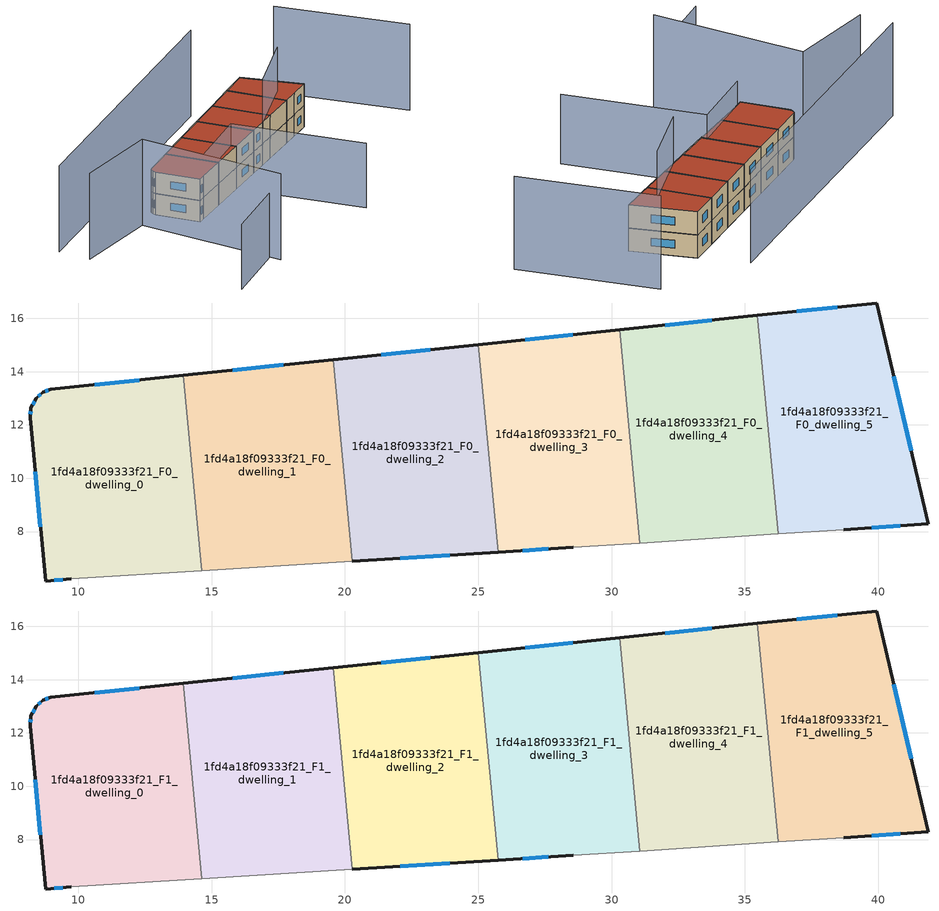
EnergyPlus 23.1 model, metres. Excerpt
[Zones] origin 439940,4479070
1fd4a18f09333f21_F0_dwelling_0
 floor ground (EU_floor_Construction): 14.63,6.53 13.94,13.86 8.97,13.34 8.66,13.23 8.43,13.01 8.21,12.64 8.19,12.28 8.77,6.15 9.74,6.23 z0
 wall outside (EU_wall_Construction): 9.74,6.23 8.77,6.15 8.19,12.28 8.21,12.64 8.43,13.01 8.66,13.23 8.97,13.34 13.94,13.86 z0:3
 wall adiabatic (EU_wall_Construction): 14.63,6.53 9.74,6.23 z0:3
 wall to 1fd4a18f09333f21_F0_dwelling_1 (EU_wall_Construction): 13.94,13.86 14.63,6.53 z0:3
 window (EU_Window_Construction): 8.51,13.08 8.58,13.16 / 8.76,13.26 8.87,13.3 / 10.62,13.51 12.29,13.68 / 9.42,6.2 9.09,6.17 / 8.58,8.18 8.39,10.25 / 8.2,12.4 8.21,12.52 / 8.29,12.76 8.36,12.89 z0.99:2.01
1fd4a18f09333f21_F0_dwelling_1
 floor ground (EU_floor_Construction): 20.27,6.89 19.56,14.44 13.94,13.86 14.63,6.53 z0
 wall outside (EU_wall_Construction): 13.94,13.86 19.56,14.44 z0:3
 wall adiabatic (EU_wall_Construction): 20.27,6.89 14.63,6.53 z0:3
 wall to 1fd4a18f09333f21_F0_dwelling_2 (EU_wall_Construction): 19.56,14.44 20.27,6.89 z0:3
 window (EU_Window_Construction): 15.8,14.05 17.69,14.25 z0.99:2.01
1fd4a18f09333f21_F0_dwelling_2
 floor ground (EU_floor_Construction): 25.74,7.23 25.01,15.01 19.56,14.44 20.27,6.89 z0
 wall outside (EU_wall_Construction): 19.56,14.44 25.01,15.01 / 25.74,7.23 20.27,6.89 z0:3
 wall to 1fd4a18f09333f21_F0_dwelling_3 (EU_wall_Construction): 25.01,15.01 25.74,7.23 z0:3
 window (EU_Window_Construction): 21.36,14.63 23.2,14.82 / 23.93,7.12 22.08,7 z0.99:2.01
1fd4a18f09333f21_F0_dwelling_3
 floor ground (EU_floor_Construction): 31.06,7.57 30.31,15.57 25.01,15.01 25.74,7.23 28.56,7.41 z0
 wall outside (EU_wall_Construction): 28.56,7.41 25.74,7.23 / 25.01,15.01 30.31,15.57 z0:3
 wall adiabatic (EU_wall_Construction): 31.06,7.57 28.56,7.41 z0:3
 wall to 1fd4a18f09333f21_F0_dwelling_4 (EU_wall_Construction): 30.31,15.57 31.06,7.57 z0:3
 window (EU_Window_Construction): 27.63,7.35 26.68,7.29 / 26.77,15.2 28.55,15.38 z0.99:2.01
1fd4a18f09333f21_F0_dwelling_4
 floor ground (EU_floor_Construction): 36.25,7.91 35.47,16.11 30.31,15.57 31.06,7.57 z0
 wall outside (EU_wall_Construction): 30.31,15.57 35.47,16.11 z0:3
 wall adiabatic (EU_wall_Construction): 36.25,7.91 31.06,7.57 z0:3
 wall to 1fd4a18f09333f21_F0_dwelling_5 (EU_wall_Construction): 35.47,16.11 36.25,7.91 z0:3
 window (EU_Window_Construction): 32.02,15.75 33.76,15.93 z0.99:2.01
1fd4a18f09333f21_F0_dwelling_5
 floor ground (EU_floor_Construction): 41.88,8.29 39.94,16.57 35.47,16.11 36.25,7.91 38.7,8.07 z0
 wall outside (EU_wall_Construction): 35.47,16.11 39.94,16.57 41.88,8.29 38.7,8.07 z0:3
 wall adiabatic (EU_wall_Construction): 38.7,8.07 36.25,7.91 z0:3
 window (EU_Window_Construction): 36.95,16.26 38.46,16.42 / 40.58,13.83 41.24,11.04 / 40.83,8.22 39.76,8.14 z0.99:2.01
1fd4a18f09333f21_F1_dwelling_0
 floor to 1fd4a18f09333f21_F0_dwelling_0 (EU_floor_Construction): 14.63,6.53 13.94,13.86 8.97,13.34 8.66,13.23 8.43,13.01 8.21,12.64 8.19,12.28 8.77,6.15 9.74,6.23 z3
 wall outside (EU_wall_Construction): 9.74,6.23 8.77,6.15 8.19,12.28 8.21,12.64 8.43,13.01 8.66,13.23 8.97,13.34 13.94,13.86 z3:6
 wall adiabatic (EU_wall_Construction): 14.63,6.53 9.74,6.23 z3:6
 wall to 1fd4a18f09333f21_F1_dwelling_1 (EU_wall_Construction): 13.94,13.86 14.63,6.53 z3:6
 window (EU_Window_Construction): 8.51,13.08 8.58,13.16 / 8.76,13.26 8.87,13.3 / 10.62,13.51 12.29,13.68 / 9.42,6.2 9.09,6.17 / 8.58,8.18 8.39,10.25 / 8.2,12.4 8.21,12.52 / 8.29,12.76 8.36,12.89 z3.99:5.01
 roof outside (EU_roof_Construction): 13.94,13.86 14.63,6.53 9.74,6.23 8.77,6.15 8.19,12.28 8.21,12.64 8.43,13.01 8.66,13.23 8.97,13.34 z6
1fd4a18f09333f21_F1_dwelling_1
 floor to 1fd4a18f09333f21_F0_dwelling_1 (EU_floor_Construction): 20.27,6.89 19.56,14.44 13.94,13.86 14.63,6.53 z3
 wall outside (EU_wall_Construction): 13.94,13.86 19.56,14.44 z3:6
 wall adiabatic (EU_wall_Construction): 20.27,6.89 14.63,6.53 z3:6
 wall to 1fd4a18f09333f21_F1_dwelling_2 (EU_wall_Construction): 19.56,14.44 20.27,6.89 z3:6
 window (EU_Window_Construction): 15.8,14.05 17.69,14.25 z3.99:5.01
 roof outside (EU_roof_Construction): 19.56,14.44 20.27,6.89 14.63,6.53 13.94,13.86 z6
1fd4a18f09333f21_F1_dwelling_2
 floor to 1fd4a18f09333f21_F0_dwelling_2 (EU_floor_Construction): 25.74,7.23 25.01,15.01 19.56,14.44 20.27,6.89 z3
 wall outside (EU_wall_Construction): 19.56,14.44 25.01,15.01 / 25.74,7.23 20.27,6.89 z3:6
 wall to 1fd4a18f09333f21_F1_dwelling_3 (EU_wall_Construction): 25.01,15.01 25.74,7.23 z3:6
 window (EU_Window_Construction): 21.36,14.63 23.2,14.82 / 23.93,7.12 22.08,7 z3.99:5.01
 roof outside (EU_roof_Construction): 25.01,15.01 25.74,7.23 20.27,6.89 19.56,14.44 z6
1fd4a18f09333f21_F1_dwelling_3
 floor to 1fd4a18f09333f21_F0_dwelling_3 (EU_floor_Construction): 31.06,7.57 30.31,15.57 25.01,15.01 25.74,7.23 28.56,7.41 z3
 wall outside (EU_wall_Construction): 28.56,7.41 25.74,7.23 / 25.01,15.01 30.31,15.57 z3:6
 wall adiabatic (EU_wall_Construction): 31.06,7.57 28.56,7.41 z3:6
 wall to 1fd4a18f09333f21_F1_dwelling_4 (EU_wall_Construction): 30.31,15.57 31.06,7.57 z3:6
 window (EU_Window_Construction): 27.63,7.35 26.68,7.29 / 26.77,15.2 28.55,15.38 z3.99:5.01
 roof outside (EU_roof_Construction): 30.31,15.57 31.06,7.57 28.56,7.41 25.74,7.23 25.01,15.01 z6
1fd4a18f09333f21_F1_dwelling_4
 floor to 1fd4a18f09333f21_F0_dwelling_4 (EU_floor_Construction): 36.25,7.91 35.47,16.11 30.31,15.57 31.06,7.57 z3
 wall outside (EU_wall_Construction): 30.31,15.57 35.47,16.11 z3:6
 wall adiabatic (EU_wall_Construction): 36.25,7.91 31.06,7.57 z3:6
 wall to 1fd4a18f09333f21_F1_dwelling_5 (EU_wall_Construction): 35.47,16.11 36.25,7.91 z3:6
 window (EU_Window_Construction): 32.02,15.75 33.76,15.93 z3.99:5.01
 roof outside (EU_roof_Construction): 35.47,16.11 36.25,7.91 31.06,7.57 30.31,15.57 z6
1fd4a18f09333f21_F1_dwelling_5
 floor to 1fd4a18f09333f21_F0_dwelling_5 (EU_floor_Construction): 41.88,8.29 39.94,16.57 35.47,16.11 36.25,7.91 38.7,8.07 z3
 wall outside (EU_wall_Construction): 35.47,16.11 39.94,16.57 41.88,8.29 38.7,8.07 z3:6
 wall adiabatic (EU_wall_Construction): 38.7,8.07 36.25,7.91 z3:6
 window (EU_Window_Construction): 36.95,16.26 38.46,16.42 / 40.58,13.83 41.24,11.04 / 40.83,8.22 39.76,8.14 z3.99:5.01
 roof outside (EU_roof_Construction): 39.94,16.57 41.88,8.29 38.7,8.07 36.25,7.91 35.47,16.11 z6
shading: 28.56,7.41 38.52,10.41 / 52.72,-1.28 49.98,16.82 / -8.28,13.3 4.46,12.31 / 4.46,12.31 2.86,-8.43 / 38.24,22.72 -7.92,17.82 z0:12; 9.74,6.23 20.16,7.64 / 20.16,7.64 22.63,-10.56 / -7.75,-8.28 2.65,-6.87 z0:9
[Building]
EU S2 Campaign: North Axis=0; Terrain=City; Solar Distribution=FullExterior
[Site:Location]
Madrid: Latitude=40.5; Longitude=-3.5; Time Zone=1; Elevation=609
[SizingPeriod:WeatherFileDays]
AnnualSizingPeriod: Begin Month=1; Begin Day of Month=1; End Month=12; End Day of Month=31; Day of Week for Start Day=Monday; Use Weather File Daylight Saving Period=No; Use Weather File Rain and Snow Indicators=No
[MATERIAL]
EU_InternalMass_Material: Roughness=MediumRough; Thickness=0.1; Conductivity=1; Density=1800; Specific Heat=900; Thermal Absorptance=0.9; Solar Absorptance=0.7; Visible Absorptance=0.7
[MATERIAL:NOMASS] Roughness=MediumRough; Thermal Absorptance=0.9; Solar Absorptance=0.7; Visible Absorptance=0.7
Name | Thermal Resistance
EU_wall_NoMass | 0.609216
EU_roof_NoMass | 0.513268
EU_floor_NoMass | 0.568163
[WINDOWMATERIAL:SIMPLEGLAZINGSYSTEM]
EU_Window_SimpleGlazing: UFactor=5.50606; Solar Heat Gain Coefficient=0.85; Visible Transmittance=0.85
[CONSTRUCTION]
EU_wall_Construction: EU_wall_NoMass
EU_roof_Construction: EU_roof_NoMass
EU_floor_Construction: EU_floor_NoMass
EU_InternalMass_Construction: EU_InternalMass_Material
EU_Window_Construction: EU_Window_SimpleGlazing
[ZONE] Type=1; Multiplier=1; Ceiling Height=autocalculate; Floor Area=autocalculate; Part of Total Floor Area=Yes
Name | Volume
1fd4a18f09333f21_F0_dwelling_0 | 126.673
1fd4a18f09333f21_F1_dwelling_0; 1fd4a18f09333f21_F0_dwelling_1; 1fd4a18f09333f21_F1_dwelling_1; 1fd4a18f09333f21_F1_dwelling_3 | 126.672
1fd4a18f09333f21_F0_dwelling_2; 1fd4a18f09333f21_F1_dwelling_2 | 126.669
1fd4a18f09333f21_F0_dwelling_3 | 126.671
1fd4a18f09333f21_F0_dwelling_4; 1fd4a18f09333f21_F1_dwelling_4 | 126.68
1fd4a18f09333f21_F0_dwelling_5; 1fd4a18f09333f21_F1_dwelling_5 | 126.668
[INTERNALMASS] Construction=EU_InternalMass_Construction
Name | Zone or ZoneList | Surface Area
1fd4a18f09333f21_F0_dwelling_0_EU_InternalMass | 1fd4a18f09333f21_F0_dwelling_0 | 42.2242
1fd4a18f09333f21_F0_dwelling_1_EU_InternalMass | 1fd4a18f09333f21_F0_dwelling_1 | 42.2239
1fd4a18f09333f21_F0_dwelling_2_EU_InternalMass | 1fd4a18f09333f21_F0_dwelling_2 | 42.2231
1fd4a18f09333f21_F0_dwelling_3_EU_InternalMass | 1fd4a18f09333f21_F0_dwelling_3 | 42.2237
1fd4a18f09333f21_F0_dwelling_4_EU_InternalMass | 1fd4a18f09333f21_F0_dwelling_4 | 42.2266
1fd4a18f09333f21_F0_dwelling_5_EU_InternalMass | 1fd4a18f09333f21_F0_dwelling_5 | 42.2224
1fd4a18f09333f21_F1_dwelling_0_EU_InternalMass | 1fd4a18f09333f21_F1_dwelling_0 | 42.2242
1fd4a18f09333f21_F1_dwelling_1_EU_InternalMass | 1fd4a18f09333f21_F1_dwelling_1 | 42.2239
1fd4a18f09333f21_F1_dwelling_2_EU_InternalMass | 1fd4a18f09333f21_F1_dwelling_2 | 42.2231
1fd4a18f09333f21_F1_dwelling_3_EU_InternalMass | 1fd4a18f09333f21_F1_dwelling_3 | 42.2237
1fd4a18f09333f21_F1_dwelling_4_EU_InternalMass | 1fd4a18f09333f21_F1_dwelling_4 | 42.2266
1fd4a18f09333f21_F1_dwelling_5_EU_InternalMass | 1fd4a18f09333f21_F1_dwelling_5 | 42.2224
[OTHEREQUIPMENT] Fuel Type=Electricity; Design Level Calculation Method=Watts/Area; Power per Zone Floor Area=1; Fraction Latent=0; Fraction Radiant=0; Fraction Lost=0; Carbon Dioxide Generation Rate=0; EndUse Subcategory=EU_Step8_InternalGains
Name | Zone or ZoneList or Space or SpaceList | Schedule
EU_Step8_InternalGain_1fd4a18f09333f21_F0_dwelling_0_f000 | 1fd4a18f09333f21_F0_dwelling_0 | EU_Step8_GainSchedule_1fd4a18f09333f21_F0_dwelling_0_f000
EU_Step8_InternalGain_1fd4a18f09333f21_F0_dwelling_1_f000 | 1fd4a18f09333f21_F0_dwelling_1 | EU_Step8_GainSchedule_1fd4a18f09333f21_F0_dwelling_1_f000
EU_Step8_InternalGain_1fd4a18f09333f21_F0_dwelling_2_f000 | 1fd4a18f09333f21_F0_dwelling_2 | EU_Step8_GainSchedule_1fd4a18f09333f21_F0_dwelling_2_f000
EU_Step8_InternalGain_1fd4a18f09333f21_F0_dwelling_3_f000 | 1fd4a18f09333f21_F0_dwelling_3 | EU_Step8_GainSchedule_1fd4a18f09333f21_F0_dwelling_3_f000
EU_Step8_InternalGain_1fd4a18f09333f21_F0_dwelling_4_f000 | 1fd4a18f09333f21_F0_dwelling_4 | EU_Step8_GainSchedule_1fd4a18f09333f21_F0_dwelling_4_f000
EU_Step8_InternalGain_1fd4a18f09333f21_F0_dwelling_5_f000 | 1fd4a18f09333f21_F0_dwelling_5 | EU_Step8_GainSchedule_1fd4a18f09333f21_F0_dwelling_5_f000
EU_Step8_InternalGain_1fd4a18f09333f21_F1_dwelling_0_f000 | 1fd4a18f09333f21_F1_dwelling_0 | EU_Step8_GainSchedule_1fd4a18f09333f21_F1_dwelling_0_f000
EU_Step8_InternalGain_1fd4a18f09333f21_F1_dwelling_1_f000 | 1fd4a18f09333f21_F1_dwelling_1 | EU_Step8_GainSchedule_1fd4a18f09333f21_F1_dwelling_1_f000
EU_Step8_InternalGain_1fd4a18f09333f21_F1_dwelling_2_f000 | 1fd4a18f09333f21_F1_dwelling_2 | EU_Step8_GainSchedule_1fd4a18f09333f21_F1_dwelling_2_f000
EU_Step8_InternalGain_1fd4a18f09333f21_F1_dwelling_3_f000 | 1fd4a18f09333f21_F1_dwelling_3 | EU_Step8_GainSchedule_1fd4a18f09333f21_F1_dwelling_3_f000
EU_Step8_InternalGain_1fd4a18f09333f21_F1_dwelling_4_f000 | 1fd4a18f09333f21_F1_dwelling_4 | EU_Step8_GainSchedule_1fd4a18f09333f21_F1_dwelling_4_f000
EU_Step8_InternalGain_1fd4a18f09333f21_F1_dwelling_5_f000 | 1fd4a18f09333f21_F1_dwelling_5 | EU_Step8_GainSchedule_1fd4a18f09333f21_F1_dwelling_5_f000
[ZONEVENTILATION:DESIGNFLOWRATE] Schedule=EU_AlwaysOn; Design Flow Rate Calculation Method=AirChanges/Hour; Air Changes per Hour=0.752966; Ventilation Type=Natural; Fan Pressure Rise=0; Fan Total Efficiency=1; Constant Term Coefficient=1; Temperature Term Coefficient=0; Velocity Term Coefficient=0; Velocity Squared Term Coefficient=0; Minimum Indoor Temperature=-100; Maximum Indoor Temperature=100; Delta Temperature=-100; Minimum Outdoor Temperature=-100; Maximum Outdoor Temperature=100; Maximum Wind Speed=40
Name | Zone or ZoneList or Space or SpaceList
EU_ConstantAir_1fd4a18f09333f21_F0_dwelling_0 | 1fd4a18f09333f21_F0_dwelling_0
EU_ConstantAir_1fd4a18f09333f21_F0_dwelling_1 | 1fd4a18f09333f21_F0_dwelling_1
EU_ConstantAir_1fd4a18f09333f21_F0_dwelling_2 | 1fd4a18f09333f21_F0_dwelling_2
EU_ConstantAir_1fd4a18f09333f21_F0_dwelling_3 | 1fd4a18f09333f21_F0_dwelling_3
EU_ConstantAir_1fd4a18f09333f21_F0_dwelling_4 | 1fd4a18f09333f21_F0_dwelling_4
EU_ConstantAir_1fd4a18f09333f21_F0_dwelling_5 | 1fd4a18f09333f21_F0_dwelling_5
EU_ConstantAir_1fd4a18f09333f21_F1_dwelling_0 | 1fd4a18f09333f21_F1_dwelling_0
EU_ConstantAir_1fd4a18f09333f21_F1_dwelling_1 | 1fd4a18f09333f21_F1_dwelling_1
EU_ConstantAir_1fd4a18f09333f21_F1_dwelling_2 | 1fd4a18f09333f21_F1_dwelling_2
EU_ConstantAir_1fd4a18f09333f21_F1_dwelling_3 | 1fd4a18f09333f21_F1_dwelling_3
EU_ConstantAir_1fd4a18f09333f21_F1_dwelling_4 | 1fd4a18f09333f21_F1_dwelling_4
EU_ConstantAir_1fd4a18f09333f21_F1_dwelling_5 | 1fd4a18f09333f21_F1_dwelling_5
[HVACTEMPLATE:THERMOSTAT] Constant Heating Setpoint=20; Constant Cooling Setpoint=50
EU_HeatOnly_1fd4a18f09333f21_F0_dwelling_0; EU_HeatOnly_1fd4a18f09333f21_F0_dwelling_1; EU_HeatOnly_1fd4a18f09333f21_F0_dwelling_2; EU_HeatOnly_1fd4a18f09333f21_F0_dwelling_3; EU_HeatOnly_1fd4a18f09333f21_F0_dwelling_4; EU_HeatOnly_1fd4a18f09333f21_F0_dwelling_5; EU_HeatOnly_1fd4a18f09333f21_F1_dwelling_0; EU_HeatOnly_1fd4a18f09333f21_F1_dwelling_1; EU_HeatOnly_1fd4a18f09333f21_F1_dwelling_2; EU_HeatOnly_1fd4a18f09333f21_F1_dwelling_3; EU_HeatOnly_1fd4a18f09333f21_F1_dwelling_4; EU_HeatOnly_1fd4a18f09333f21_F1_dwelling_5
[HVACTEMPLATE:ZONE:IDEALLOADSAIRSYSTEM] System Availability Schedule=EU_AlwaysOn; Maximum Heating Supply Air Temperature=50; Minimum Cooling Supply Air Temperature=13; Maximum Heating Supply Air Humidity Ratio=0.0156; Minimum Cooling Supply Air Humidity Ratio=0.0077; Heating Limit=NoLimit; Cooling Limit=NoLimit; Heating Availability Schedule=EU_AlwaysOn; Cooling Availability Schedule=EU_CoolingOff; Dehumidification Control Type=ConstantSensibleHeatRatio; Cooling Sensible Heat Ratio=0.7; Dehumidification Setpoint=60; Humidification Control Type=None; Humidification Setpoint=30; Outdoor Air Method=None; Outdoor Air Flow Rate per Person=0.00944; Outdoor Air Flow Rate per Zone Floor Area=0; Outdoor Air Flow Rate per Zone=0; Demand Controlled Ventilation Type=None; Outdoor Air Economizer Type=NoEconomizer; Heat Recovery Type=None; Sensible Heat Recovery Effectiveness=0.7; Latent Heat Recovery Effectiveness=0.65
Name | Template Thermostat
1fd4a18f09333f21_F0_dwelling_0 | EU_HeatOnly_1fd4a18f09333f21_F0_dwelling_0
1fd4a18f09333f21_F0_dwelling_1 | EU_HeatOnly_1fd4a18f09333f21_F0_dwelling_1
1fd4a18f09333f21_F0_dwelling_2 | EU_HeatOnly_1fd4a18f09333f21_F0_dwelling_2
1fd4a18f09333f21_F0_dwelling_3 | EU_HeatOnly_1fd4a18f09333f21_F0_dwelling_3
1fd4a18f09333f21_F0_dwelling_4 | EU_HeatOnly_1fd4a18f09333f21_F0_dwelling_4
1fd4a18f09333f21_F0_dwelling_5 | EU_HeatOnly_1fd4a18f09333f21_F0_dwelling_5
1fd4a18f09333f21_F1_dwelling_0 | EU_HeatOnly_1fd4a18f09333f21_F1_dwelling_0
1fd4a18f09333f21_F1_dwelling_1 | EU_HeatOnly_1fd4a18f09333f21_F1_dwelling_1
1fd4a18f09333f21_F1_dwelling_2 | EU_HeatOnly_1fd4a18f09333f21_F1_dwelling_2
1fd4a18f09333f21_F1_dwelling_3 | EU_HeatOnly_1fd4a18f09333f21_F1_dwelling_3
1fd4a18f09333f21_F1_dwelling_4 | EU_HeatOnly_1fd4a18f09333f21_F1_dwelling_4
1fd4a18f09333f21_F1_dwelling_5 | EU_HeatOnly_1fd4a18f09333f21_F1_dwelling_5
[SIZING:ZONE] Zone Cooling Design Supply Air Temperature Input Method=SupplyAirTemperature; Zone Cooling Design Supply Air Temperature=13; Zone Heating Design Supply Air Temperature Input Method=SupplyAirTemperature; Zone Heating Design Supply Air Temperature=50; Zone Cooling Design Supply Air Humidity Ratio=0.008; Zone Heating Design Supply Air Humidity Ratio=0.008; Cooling Design Air Flow Method=DesignDay; Cooling Design Air Flow Rate=0; Cooling Minimum Air Flow per Zone Floor Area=0.000762; Cooling Minimum Air Flow=0; Cooling Minimum Air Flow Fraction=0.2; Heating Design Air Flow Method=DesignDay; Heating Design Air Flow Rate=0; Heating Maximum Air Flow per Zone Floor Area=0.002032; Heating Maximum Air Flow=0.141576; Heating Maximum Air Flow Fraction=0.3; Account for Dedicated Outdoor Air System=No; Dedicated Outdoor Air System Control Strategy=NeutralSupplyAir; Dedicated Outdoor Air Low Setpoint Temperature for Design=autosize; Dedicated Outdoor Air High Setpoint Temperature for Design=autosize; Zone Load Sizing Method=Sensible Load Only No Latent Load; Zone Latent Cooling Design Supply Air Humidity Ratio Input Method=HumidityRatioDifference; Zone Cooling Design Supply Air Humidity Ratio Difference=0.005; Zone Latent Heating Design Supply Air Humidity Ratio Input Method=HumidityRatioDifference; Zone Humidification Design Supply Air Humidity Ratio Difference=0.005
1fd4a18f09333f21_F0_dwelling_0; 1fd4a18f09333f21_F0_dwelling_1; 1fd4a18f09333f21_F0_dwelling_2; 1fd4a18f09333f21_F0_dwelling_3; 1fd4a18f09333f21_F0_dwelling_4; 1fd4a18f09333f21_F0_dwelling_5; 1fd4a18f09333f21_F1_dwelling_0; 1fd4a18f09333f21_F1_dwelling_1; 1fd4a18f09333f21_F1_dwelling_2; 1fd4a18f09333f21_F1_dwelling_3; 1fd4a18f09333f21_F1_dwelling_4; 1fd4a18f09333f21_F1_dwelling_5
[SCHEDULE:CONSTANT]
Name | Hourly Value
EU_AlwaysOn | 1
EU_CoolingOff | 0
[SCHEDULE:FILE] Column Number=1; Rows to Skip at Top=0; Number of Hours of Data=8760; Column Separator=Comma; Interpolate to Timestep=No; Minutes per Item=60; Adjust Schedule for Daylight Savings=Yes
Name | File
EU_Step8_GainSchedule_1fd4a18f09333f21_F0_dwelling_0_f000 | ../../schedules/1fd4a18f09333f21/1fd4a18f09333f21_F0_dwelling_0_f000_gain.csv
EU_Step8_GainSchedule_1fd4a18f09333f21_F0_dwelling_1_f000 | ../../schedules/1fd4a18f09333f21/1fd4a18f09333f21_F0_dwelling_1_f000_gain.csv
EU_Step8_GainSchedule_1fd4a18f09333f21_F0_dwelling_2_f000 | ../../schedules/1fd4a18f09333f21/1fd4a18f09333f21_F0_dwelling_2_f000_gain.csv
EU_Step8_GainSchedule_1fd4a18f09333f21_F0_dwelling_3_f000 | ../../schedules/1fd4a18f09333f21/1fd4a18f09333f21_F0_dwelling_3_f000_gain.csv
EU_Step8_GainSchedule_1fd4a18f09333f21_F0_dwelling_4_f000 | ../../schedules/1fd4a18f09333f21/1fd4a18f09333f21_F0_dwelling_4_f000_gain.csv
EU_Step8_GainSchedule_1fd4a18f09333f21_F0_dwelling_5_f000 | ../../schedules/1fd4a18f09333f21/1fd4a18f09333f21_F0_dwelling_5_f000_gain.csv
EU_Step8_GainSchedule_1fd4a18f09333f21_F1_dwelling_0_f000 | ../../schedules/1fd4a18f09333f21/1fd4a18f09333f21_F1_dwelling_0_f000_gain.csv
EU_Step8_GainSchedule_1fd4a18f09333f21_F1_dwelling_1_f000 | ../../schedules/1fd4a18f09333f21/1fd4a18f09333f21_F1_dwelling_1_f000_gain.csv
EU_Step8_GainSchedule_1fd4a18f09333f21_F1_dwelling_2_f000 | ../../schedules/1fd4a18f09333f21/1fd4a18f09333f21_F1_dwelling_2_f000_gain.csv
EU_Step8_GainSchedule_1fd4a18f09333f21_F1_dwelling_3_f000 | ../../schedules/1fd4a18f09333f21/1fd4a18f09333f21_F1_dwelling_3_f000_gain.csv
EU_Step8_GainSchedule_1fd4a18f09333f21_F1_dwelling_4_f000 | ../../schedules/1fd4a18f09333f21/1fd4a18f09333f21_F1_dwelling_4_f000_gain.csv
EU_Step8_GainSchedule_1fd4a18f09333f21_F1_dwelling_5_f000 | ../../schedules/1fd4a18f09333f21/1fd4a18f09333f21_F1_dwelling_5_f000_gain.csv
